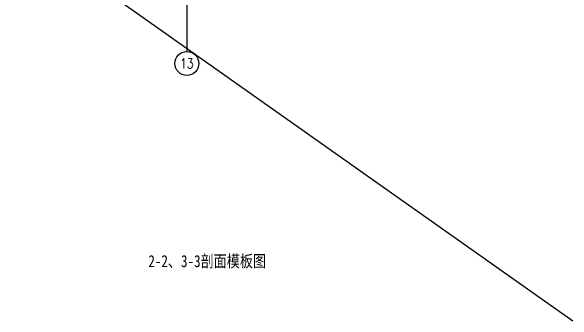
# Model space of a CAD drawing. Header units: millimetres. Extents: x -897614 to 191467, y -439928 to 101803.
# Drawn here: x -802244 to -783523, y -120990 to -110655 of the extents above; entities that cross this region are included whole.
import ezdxf
from ezdxf.enums import TextEntityAlignment as Align

# ---------------------------------------------------------------- set-up
doc = ezdxf.new("R2010")
doc.units = ezdxf.units.MM
doc.header["$LTSCALE"] = 1000
for name, color, linetype in [('AXIS', 3, 'Continuous'), ('TM', 7, 'Continuous'), ('备注', 1, 'Continuous')]:
    doc.layers.add(name, color=color, linetype=linetype)
doc.layers.add('AXIS_TEXT', color=7, linetype='Continuous', lineweight=18)
doc.styles.add('_TCH_AXIS', font='COMPLEX', dxfattribs={"bigfont": 'GBCBIG'})
doc.styles.add('COMPLEX', font='COMPLEX')
doc.styles.add('TK-HZ-ST', font='', dxfattribs={"width": 0.8})
doc.styles.get('TK-HZ-ST').set_extended_font_data('SimSun')

# ---------------------------------------------------------------- blocks, each defined once
blk = doc.blocks.new('_axiso')
blk.add_circle((0, 0), 0.5)
at = {"layer": 'AXIS_TEXT', "style": 'COMPLEX', "width": 1.041667}
blk.add_attdef('A', text='', height=0.56, dxfattribs=at).set_placement((-0.25, -0.28), (0.25, -0.28), align=Align.FIT)

msp = doc.modelspace()

# ---------------------------------------------------------------- linework, layer by layer
at = {"layer": 'AXIS'}
msp.add_line((-796387.93575, -110178.37096, 0), (-796387.93575, -111998.22092, 0), dxfattribs=at)
at = {"layer": '备注', "color": 1}
msp.add_line((-857772.83613, -68489.82125), (-783522.83613, -120989.82125), dxfattribs=at)

# ---------------------------------------------------------------- block references
at = {"layer": 'AXIS'}
ref = msp.add_blockref('_axiso', (-796387.93575, -112398.22092, 0), dxfattribs=dict(at, xscale=800, yscale=800, zscale=800))
ref.add_attrib('A', '13', dxfattribs={"layer": 'AXIS_TEXT', "ltscale": 10, "height": 328.445495, "style": '_TCH_AXIS'}).set_placement((-796614.71954, -112562.44367, 0), (-796161.15195, -112562.44367, 0), align=Align.FIT)

# ---------------------------------------------------------------- texts
at = {"layer": 'TM', "style": 'TK-HZ-ST', "width": 0.8}
msp.add_text('2-2、3-3剖面模板图', height=400, rotation=359.999999146, dxfattribs=at).set_placement((-795710.33613, -118989.82125, 0), align=Align.MIDDLE)

doc.saveas('drawing.dxf')
